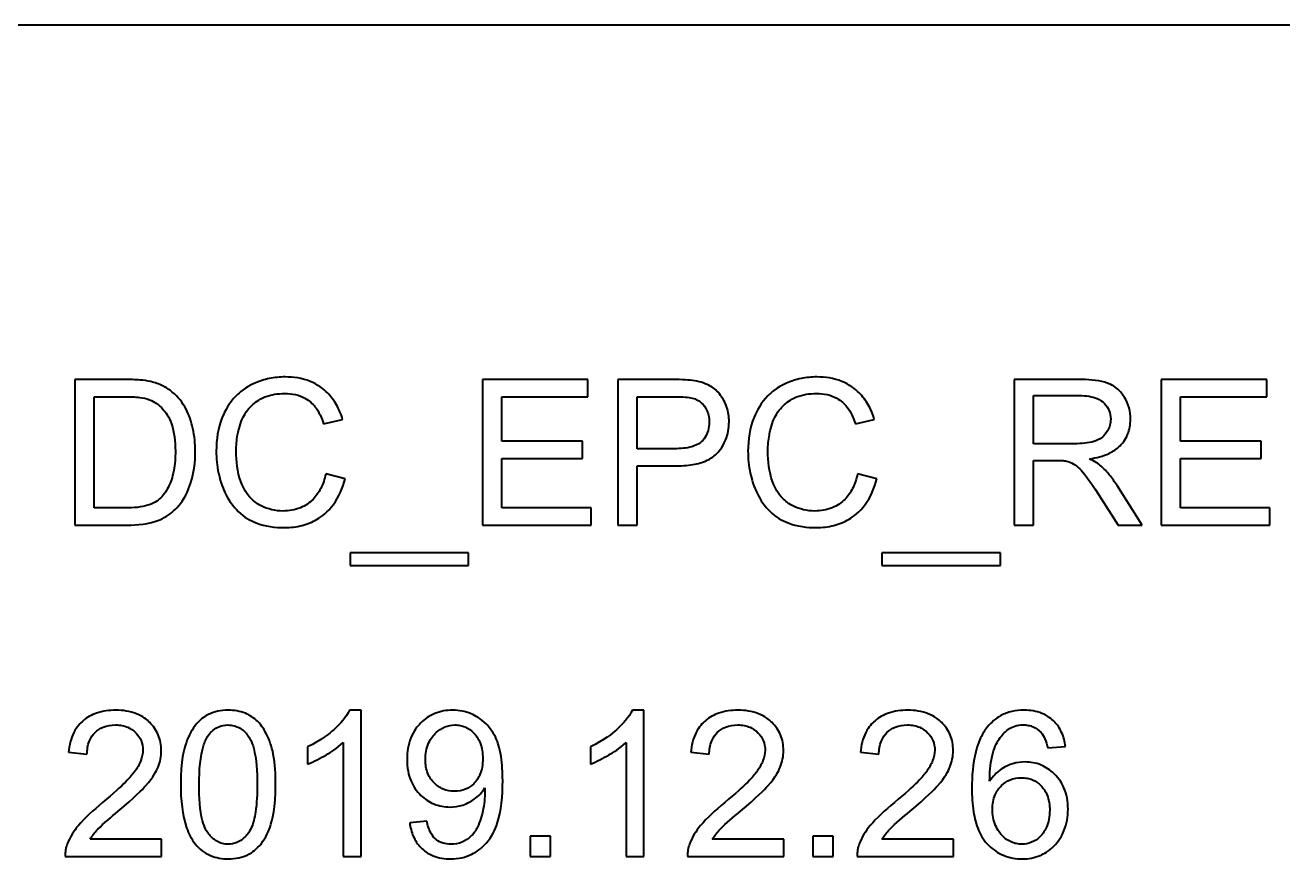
# Model space of a CAD drawing. Header units: millimetres. Extents: x 0 to 4205, y 0 to 2970.
# Drawn here: x 1905.19 to 1917.52, y 2543.4 to 2551.58 of the extents above; entities that cross this region are included whole.
import ezdxf

# ---------------------------------------------------------------- set-up
doc = ezdxf.new("R2010")
doc.units = ezdxf.units.MM
doc.header["$LTSCALE"] = 5
doc.layers.add('가시적인 것(ISO)', color=3, linetype='Continuous', lineweight=40)

msp = doc.modelspace()

# ---------------------------------------------------------------- linework, layer by layer
at = {"layer": '가시적인 것(ISO)'}
for p, q in [((1948.348, 2551.577), (1889.348, 2551.577)), ((1906.167, 2548.101), (1905.674, 2548.101)), ((1905.674, 2548.101), (1905.674, 2546.672)), ((1910.707, 2548.101), (1909.672, 2548.101)), ((1909.672, 2548.101), (1909.672, 2546.672)), ((1910.707, 2547.932), (1910.707, 2548.101)), ((1911.539, 2548.101), (1911, 2548.101)), ((1911, 2548.101), (1911, 2546.672)), ((1915.52, 2548.101), (1914.886, 2548.101)), ((1914.886, 2548.101), (1914.886, 2546.672)), ((1917.364, 2548.101), (1916.329, 2548.101)), ((1916.329, 2548.101), (1916.329, 2546.672)), ((1917.364, 2547.932), (1917.364, 2548.101)), ((1905.864, 2546.841), (1905.864, 2547.932)), ((1905.864, 2547.932), (1906.164, 2547.932)), ((1909.862, 2547.496), (1909.862, 2547.932)), ((1909.862, 2547.932), (1910.707, 2547.932)), ((1911.189, 2547.422), (1911.189, 2547.932)), ((1911.189, 2547.932), (1911.555, 2547.932)), ((1915.076, 2547.471), (1915.076, 2547.943)), ((1915.076, 2547.943), (1915.528, 2547.943)), ((1916.519, 2547.496), (1916.519, 2547.932)), ((1916.519, 2547.932), (1917.364, 2547.932)), ((1908.115, 2547.666), (1908.301, 2547.71)), ((1913.33, 2547.666), (1913.516, 2547.71)), ((1910.653, 2547.496), (1909.862, 2547.496)), ((1910.653, 2547.327), (1910.653, 2547.496)), ((1911.558, 2547.422), (1911.189, 2547.422)), ((1915.482, 2547.471), (1915.076, 2547.471)), ((1917.31, 2547.496), (1916.519, 2547.496)), ((1917.31, 2547.327), (1917.31, 2547.496)), ((1909.862, 2547.327), (1910.653, 2547.327)), ((1909.862, 2546.841), (1909.862, 2547.327)), ((1915.076, 2546.672), (1915.076, 2547.307)), ((1915.076, 2547.307), (1915.295, 2547.307)), ((1916.519, 2546.841), (1916.519, 2547.327)), ((1916.519, 2547.327), (1917.31, 2547.327)), ((1908.325, 2547.127), (1908.136, 2547.174)), ((1911.189, 2546.672), (1911.189, 2547.253)), ((1911.189, 2547.253), (1911.556, 2547.253)), ((1913.54, 2547.127), (1913.351, 2547.174)), ((1916.144, 2546.672), (1915.897, 2547.061)), ((1915.718, 2546.97), (1915.908, 2546.672)), ((1906.169, 2546.841), (1905.864, 2546.841)), ((1910.739, 2546.841), (1909.862, 2546.841)), ((1910.739, 2546.672), (1910.739, 2546.841)), ((1917.396, 2546.841), (1916.519, 2546.841)), ((1917.396, 2546.672), (1917.396, 2546.841)), ((1905.674, 2546.672), (1906.191, 2546.672)), ((1909.672, 2546.672), (1910.739, 2546.672)), ((1911, 2546.672), (1911.189, 2546.672)), ((1914.886, 2546.672), (1915.076, 2546.672)), ((1915.908, 2546.672), (1916.144, 2546.672)), ((1916.329, 2546.672), (1917.396, 2546.672)), ((1909.537, 2546.402), (1908.374, 2546.402)), ((1908.374, 2546.402), (1908.374, 2546.276)), ((1909.537, 2546.276), (1909.537, 2546.402)), ((1914.752, 2546.402), (1913.589, 2546.402)), ((1913.589, 2546.402), (1913.589, 2546.276)), ((1914.752, 2546.276), (1914.752, 2546.402)), ((1908.374, 2546.276), (1909.537, 2546.276)), ((1913.589, 2546.276), (1914.752, 2546.276)), ((1908.483, 2544.857), (1908.37, 2544.857)), ((1908.483, 2543.422), (1908.483, 2544.857)), ((1911.257, 2544.857), (1911.143, 2544.857)), ((1911.257, 2543.422), (1911.257, 2544.857)), ((1907.957, 2544.498), (1907.957, 2544.328)), ((1908.308, 2544.54), (1908.308, 2543.422)), ((1910.731, 2544.498), (1910.731, 2544.328)), ((1911.081, 2544.54), (1911.081, 2543.422)), ((1915.217, 2544.486), (1915.391, 2544.501)), ((1905.613, 2544.444), (1905.794, 2544.425)), ((1911.716, 2544.444), (1911.897, 2544.425)), ((1913.38, 2544.444), (1913.561, 2544.425)), ((1909.128, 2543.769), (1908.959, 2543.753)), ((1906.525, 2543.591), (1905.825, 2543.591)), ((1906.525, 2543.422), (1906.525, 2543.591)), ((1910.34, 2543.622), (1910.14, 2543.622)), ((1910.14, 2543.622), (1910.14, 2543.422)), ((1910.34, 2543.422), (1910.34, 2543.622)), ((1912.628, 2543.591), (1911.927, 2543.591)), ((1912.628, 2543.422), (1912.628, 2543.591)), ((1913.113, 2543.622), (1912.914, 2543.622)), ((1912.914, 2543.622), (1912.914, 2543.422)), ((1913.113, 2543.422), (1913.113, 2543.622)), ((1914.292, 2543.591), (1913.591, 2543.591)), ((1914.292, 2543.422), (1914.292, 2543.591)), ((1905.581, 2543.422), (1906.525, 2543.422)), ((1908.308, 2543.422), (1908.483, 2543.422)), ((1910.14, 2543.422), (1910.34, 2543.422)), ((1911.081, 2543.422), (1911.257, 2543.422)), ((1911.683, 2543.422), (1912.628, 2543.422)), ((1912.914, 2543.422), (1913.113, 2543.422)), ((1913.347, 2543.422), (1914.292, 2543.422))]:
    msp.add_line(p, q, dxfattribs=at)
for points, knots in [([(1906.421, 2548.08), (1906.387, 2548.088), (1906.349, 2548.093), (1906.266, 2548.1), (1906.215, 2548.101), (1906.167, 2548.101)], [-0.02486577, -0.02486577, -0.02486577, -0.02486577, -0.01438598, -0.01438598, 0, 0, 0, 0]), ([(1906.631, 2547.978), (1906.601, 2548.003), (1906.57, 2548.024), (1906.499, 2548.058), (1906.461, 2548.071), (1906.421, 2548.08)], [-0.02360067, -0.02360067, -0.02360067, -0.02360067, -0.012108, -0.012108, 0, 0, 0, 0]), ([(1907.737, 2548.126), (1907.685, 2548.126), (1907.633, 2548.121), (1907.533, 2548.101), (1907.485, 2548.085), (1907.346, 2548.023), (1907.288, 2547.972), (1907.189, 2547.872), (1907.148, 2547.796), (1907.078, 2547.625), (1907.062, 2547.511), (1907.062, 2547.398)], [-0.07539131, -0.07539131, -0.07539131, -0.07539131, -0.07027041, -0.07027041, -0.06530625, -0.06530625, -0.05522251, -0.05522251, -0.03414485, -0.03414485, 0, 0, 0, 0]), ([(1908.301, 2547.71), (1908.286, 2547.76), (1908.267, 2547.809), (1908.216, 2547.896), (1908.187, 2547.935), (1908.112, 2548.009), (1908.057, 2548.052), (1907.904, 2548.114), (1907.821, 2548.126), (1907.737, 2548.126)], [-0.09265848, -0.09265848, -0.09265848, -0.09265848, -0.07036995, -0.07036995, -0.04944545, -0.04944545, -0.02517352, -0.02517352, 0, 0, 0, 0]), ([(1911.756, 2548.087), (1911.727, 2548.093), (1911.694, 2548.096), (1911.623, 2548.1), (1911.58, 2548.101), (1911.539, 2548.101)], [-0.02117388, -0.02117388, -0.02117388, -0.02117388, -0.01229519, -0.01229519, 0, 0, 0, 0]), ([(1912.091, 2547.687), (1912.091, 2547.735), (1912.084, 2547.782), (1912.053, 2547.878), (1912.029, 2547.918), (1911.977, 2547.989), (1911.943, 2548.016), (1911.866, 2548.061), (1911.811, 2548.078), (1911.756, 2548.087)], [-0.03899686, -0.03899686, -0.03899686, -0.03899686, -0.03327601, -0.03327601, -0.02682703, -0.02682703, -0.01670913, -0.01670913, 0, 0, 0, 0]), ([(1912.952, 2548.126), (1912.9, 2548.126), (1912.848, 2548.121), (1912.748, 2548.101), (1912.7, 2548.085), (1912.561, 2548.023), (1912.503, 2547.972), (1912.404, 2547.872), (1912.363, 2547.796), (1912.294, 2547.625), (1912.277, 2547.511), (1912.277, 2547.398)], [-0.07539131, -0.07539131, -0.07539131, -0.07539131, -0.07027041, -0.07027041, -0.06530625, -0.06530625, -0.05522251, -0.05522251, -0.03414485, -0.03414485, 0, 0, 0, 0]), ([(1913.516, 2547.71), (1913.502, 2547.76), (1913.482, 2547.809), (1913.432, 2547.896), (1913.402, 2547.935), (1913.327, 2548.009), (1913.272, 2548.052), (1913.119, 2548.114), (1913.036, 2548.126), (1912.952, 2548.126)], [-0.09265848, -0.09265848, -0.09265848, -0.09265848, -0.07036995, -0.07036995, -0.04944545, -0.04944545, -0.02517352, -0.02517352, 0, 0, 0, 0]), ([(1916.028, 2547.711), (1916.028, 2547.749), (1916.024, 2547.786), (1916.004, 2547.858), (1915.99, 2547.892), (1915.955, 2547.95), (1915.93, 2547.986), (1915.85, 2548.049), (1915.809, 2548.064), (1915.702, 2548.095), (1915.609, 2548.101), (1915.52, 2548.101)], [-0.07863343, -0.07863343, -0.07863343, -0.07863343, -0.06453849, -0.06453849, -0.0506606, -0.0506606, -0.03891838, -0.03891838, -0.02673723, -0.02673723, 0, 0, 0, 0]), ([(1906.164, 2547.932), (1906.211, 2547.932), (1906.263, 2547.931), (1906.344, 2547.921), (1906.38, 2547.914), (1906.408, 2547.903)], [-0.02163608, -0.02163608, -0.02163608, -0.02163608, -0.00926088, -0.00926088, 0, 0, 0, 0]), ([(1906.856, 2547.394), (1906.856, 2547.47), (1906.849, 2547.546), (1906.818, 2547.69), (1906.796, 2547.753), (1906.732, 2547.874), (1906.687, 2547.931), (1906.631, 2547.978)], [-0.06122341, -0.06122341, -0.06122341, -0.06122341, -0.04121798, -0.04121798, -0.02208454, -0.02208454, 0, 0, 0, 0]), ([(1907.257, 2547.399), (1907.257, 2547.453), (1907.262, 2547.506), (1907.276, 2547.584), (1907.29, 2547.651), (1907.338, 2547.762), (1907.368, 2547.806), (1907.438, 2547.873), (1907.48, 2547.906), (1907.6, 2547.954), (1907.666, 2547.964), (1907.733, 2547.964)], [-0.1551779, -0.1551779, -0.1551779, -0.1551779, -0.0931336, -0.0931336, -0.0633339, -0.0633339, -0.0389721, -0.0389721, -0.0198886, -0.0198886, 0, 0, 0, 0]), ([(1907.733, 2547.964), (1907.769, 2547.964), (1907.805, 2547.961), (1907.872, 2547.945), (1907.903, 2547.934), (1907.976, 2547.894), (1908.007, 2547.863), (1908.069, 2547.785), (1908.096, 2547.725), (1908.115, 2547.666)], [-0.045043, -0.045043, -0.045043, -0.045043, -0.03709815, -0.03709815, -0.02986549, -0.02986549, -0.01883043, -0.01883043, 0, 0, 0, 0]), ([(1911.555, 2547.932), (1911.589, 2547.932), (1911.629, 2547.932), (1911.687, 2547.927), (1911.712, 2547.924), (1911.731, 2547.919)], [-0.01456943, -0.01456943, -0.01456943, -0.01456943, -0.00589346, -0.00589346, 0, 0, 0, 0]), ([(1911.731, 2547.919), (1911.749, 2547.915), (1911.766, 2547.908), (1911.798, 2547.89), (1911.812, 2547.879), (1911.837, 2547.854), (1911.86, 2547.829), (1911.89, 2547.755), (1911.896, 2547.719), (1911.896, 2547.682)], [-0.05165265, -0.05165265, -0.05165265, -0.05165265, -0.03766251, -0.03766251, -0.02385969, -0.02385969, -0.01104429, -0.01104429, 0, 0, 0, 0]), ([(1912.472, 2547.399), (1912.472, 2547.453), (1912.477, 2547.506), (1912.491, 2547.584), (1912.505, 2547.651), (1912.553, 2547.762), (1912.583, 2547.806), (1912.653, 2547.873), (1912.695, 2547.906), (1912.815, 2547.954), (1912.881, 2547.964), (1912.948, 2547.964)], [-0.1551779, -0.1551779, -0.1551779, -0.1551779, -0.0931336, -0.0931336, -0.0633339, -0.0633339, -0.0389721, -0.0389721, -0.0198886, -0.0198886, 0, 0, 0, 0]), ([(1912.948, 2547.964), (1912.984, 2547.964), (1913.02, 2547.961), (1913.087, 2547.945), (1913.118, 2547.934), (1913.191, 2547.894), (1913.222, 2547.863), (1913.284, 2547.785), (1913.311, 2547.725), (1913.33, 2547.666)], [-0.045043, -0.045043, -0.045043, -0.045043, -0.03709815, -0.03709815, -0.02986549, -0.02986549, -0.01883043, -0.01883043, 0, 0, 0, 0]), ([(1915.528, 2547.943), (1915.56, 2547.943), (1915.592, 2547.941), (1915.65, 2547.932), (1915.677, 2547.925), (1915.73, 2547.902), (1915.753, 2547.887), (1915.792, 2547.846), (1915.807, 2547.824), (1915.829, 2547.771), (1915.834, 2547.742), (1915.834, 2547.711)], [-0.04241391, -0.04241391, -0.04241391, -0.04241391, -0.0334335, -0.0334335, -0.02593045, -0.02593045, -0.01720705, -0.01720705, -0.00908779, -0.00908779, 0, 0, 0, 0]), ([(1906.408, 2547.903), (1906.433, 2547.894), (1906.456, 2547.881), (1906.5, 2547.85), (1906.52, 2547.831), (1906.566, 2547.779), (1906.598, 2547.736), (1906.651, 2547.587), (1906.661, 2547.493), (1906.661, 2547.398)], [-0.08442678, -0.08442678, -0.08442678, -0.08442678, -0.0691487, -0.0691487, -0.05299589, -0.05299589, -0.02852396, -0.02852396, 0, 0, 0, 0]), ([(1911.556, 2547.253), (1911.616, 2547.253), (1911.678, 2547.257), (1911.784, 2547.275), (1911.832, 2547.288), (1911.909, 2547.324), (1911.941, 2547.345), (1911.983, 2547.387), (1912.026, 2547.433), (1912.081, 2547.564), (1912.091, 2547.625), (1912.091, 2547.687)], [-0.1908288, -0.1908288, -0.1908288, -0.1908288, -0.1298077, -0.1298077, -0.080559, -0.080559, -0.0424546, -0.0424546, -0.0186855, -0.0186855, 0, 0, 0, 0]), ([(1911.896, 2547.682), (1911.896, 2547.655), (1911.893, 2547.628), (1911.88, 2547.578), (1911.871, 2547.556), (1911.842, 2547.51), (1911.824, 2547.494), (1911.788, 2547.464), (1911.758, 2547.451), (1911.674, 2547.426), (1911.613, 2547.422), (1911.558, 2547.422)], [-0.03802346, -0.03802346, -0.03802346, -0.03802346, -0.03403716, -0.03403716, -0.03044185, -0.03044185, -0.02606481, -0.02606481, -0.01653682, -0.01653682, 0, 0, 0, 0]), ([(1915.834, 2547.711), (1915.834, 2547.691), (1915.831, 2547.672), (1915.821, 2547.633), (1915.813, 2547.615), (1915.787, 2547.568), (1915.769, 2547.549), (1915.724, 2547.512), (1915.693, 2547.499), (1915.615, 2547.476), (1915.547, 2547.471), (1915.482, 2547.471)], [-0.03833113, -0.03833113, -0.03833113, -0.03833113, -0.03554174, -0.03554174, -0.03274071, -0.03274071, -0.0280567, -0.0280567, -0.01967409, -0.01967409, 0, 0, 0, 0]), ([(1915.627, 2547.323), (1915.692, 2547.332), (1915.759, 2547.348), (1915.859, 2547.395), (1915.895, 2547.42), (1915.946, 2547.471), (1915.978, 2547.508), (1916.02, 2547.61), (1916.028, 2547.66), (1916.028, 2547.711)], [-0.1020521, -0.1020521, -0.1020521, -0.1020521, -0.0607554, -0.0607554, -0.0332201, -0.0332201, -0.0153342, -0.0153342, 0, 0, 0, 0]), ([(1906.191, 2546.672), (1906.282, 2546.672), (1906.402, 2546.682), (1906.568, 2546.75), (1906.616, 2546.783), (1906.705, 2546.872), (1906.751, 2546.93), (1906.848, 2547.169), (1906.856, 2547.306), (1906.856, 2547.394)], [-0.09649249, -0.09649249, -0.09649249, -0.09649249, -0.06290322, -0.06290322, -0.04448878, -0.04448878, -0.02641318, -0.02641318, 0, 0, 0, 0]), ([(1906.661, 2547.398), (1906.661, 2547.334), (1906.657, 2547.269), (1906.632, 2547.137), (1906.613, 2547.09), (1906.578, 2547.015), (1906.552, 2546.975), (1906.518, 2546.941)], [-0.03473324, -0.03473324, -0.03473324, -0.03473324, -0.02503556, -0.02503556, -0.01417334, -0.01417334, 0, 0, 0, 0]), ([(1907.062, 2547.398), (1907.062, 2547.325), (1907.069, 2547.254), (1907.105, 2547.085), (1907.136, 2547.015), (1907.183, 2546.918), (1907.225, 2546.857), (1907.336, 2546.75), (1907.395, 2546.717), (1907.542, 2546.66), (1907.639, 2546.648), (1907.734, 2546.648)], [-0.07865097, -0.07865097, -0.07865097, -0.07865097, -0.07291127, -0.07291127, -0.06491706, -0.06491706, -0.04729386, -0.04729386, -0.0282851, -0.0282851, 0, 0, 0, 0]), ([(1907.717, 2546.811), (1907.68, 2546.811), (1907.643, 2546.815), (1907.57, 2546.832), (1907.535, 2546.845), (1907.451, 2546.889), (1907.415, 2546.919), (1907.343, 2547.001), (1907.318, 2547.057), (1907.269, 2547.196), (1907.257, 2547.298), (1907.257, 2547.399)], [-0.06506784, -0.06506784, -0.06506784, -0.06506784, -0.05917876, -0.05917876, -0.05334346, -0.05334346, -0.04431175, -0.04431175, -0.03010712, -0.03010712, 0, 0, 0, 0]), ([(1912.277, 2547.398), (1912.277, 2547.325), (1912.284, 2547.254), (1912.32, 2547.085), (1912.352, 2547.015), (1912.398, 2546.918), (1912.44, 2546.857), (1912.551, 2546.75), (1912.61, 2546.717), (1912.758, 2546.66), (1912.855, 2546.648), (1912.949, 2546.648)], [-0.07865097, -0.07865097, -0.07865097, -0.07865097, -0.07291127, -0.07291127, -0.06491706, -0.06491706, -0.04729386, -0.04729386, -0.0282851, -0.0282851, 0, 0, 0, 0]), ([(1912.932, 2546.811), (1912.895, 2546.811), (1912.858, 2546.815), (1912.785, 2546.832), (1912.75, 2546.845), (1912.666, 2546.889), (1912.63, 2546.919), (1912.558, 2547.001), (1912.533, 2547.057), (1912.484, 2547.196), (1912.472, 2547.298), (1912.472, 2547.399)], [-0.06506784, -0.06506784, -0.06506784, -0.06506784, -0.05917876, -0.05917876, -0.05334346, -0.05334346, -0.04431175, -0.04431175, -0.03010712, -0.03010712, 0, 0, 0, 0]), ([(1915.295, 2547.307), (1915.315, 2547.307), (1915.337, 2547.307), (1915.371, 2547.305), (1915.387, 2547.303), (1915.4, 2547.301)], [-0.0101998, -0.0101998, -0.0101998, -0.0101998, -0.00404307, -0.00404307, 0, 0, 0, 0]), ([(1915.4, 2547.301), (1915.423, 2547.295), (1915.444, 2547.286), (1915.492, 2547.26), (1915.512, 2547.244), (1915.563, 2547.193), (1915.613, 2547.133), (1915.718, 2546.97)], [-0.1214387, -0.1214387, -0.1214387, -0.1214387, -0.09433, -0.09433, -0.0583438, -0.0583438, 0, 0, 0, 0]), ([(1915.74, 2547.252), (1915.725, 2547.265), (1915.709, 2547.277), (1915.671, 2547.3), (1915.649, 2547.312), (1915.627, 2547.323)], [-0.01319306, -0.01319306, -0.01319306, -0.01319306, -0.00734904, -0.00734904, 0, 0, 0, 0]), ([(1908.136, 2547.174), (1908.125, 2547.126), (1908.109, 2547.077), (1908.067, 2546.993), (1908.042, 2546.956), (1907.979, 2546.893), (1907.938, 2546.863), (1907.833, 2546.82), (1907.776, 2546.811), (1907.717, 2546.811)], [-0.0687943, -0.0687943, -0.0687943, -0.0687943, -0.05035948, -0.05035948, -0.03404682, -0.03404682, -0.01749386, -0.01749386, 0, 0, 0, 0]), ([(1913.351, 2547.174), (1913.34, 2547.126), (1913.325, 2547.077), (1913.283, 2546.993), (1913.258, 2546.956), (1913.195, 2546.893), (1913.153, 2546.863), (1913.048, 2546.82), (1912.991, 2546.811), (1912.932, 2546.811)], [-0.0687943, -0.0687943, -0.0687943, -0.0687943, -0.05035948, -0.05035948, -0.03404682, -0.03404682, -0.01749386, -0.01749386, 0, 0, 0, 0]), ([(1915.897, 2547.061), (1915.873, 2547.097), (1915.848, 2547.133), (1915.796, 2547.196), (1915.769, 2547.225), (1915.74, 2547.252)], [-0.02470773, -0.02470773, -0.02470773, -0.02470773, -0.01176478, -0.01176478, 0, 0, 0, 0]), ([(1907.734, 2546.648), (1907.791, 2546.648), (1907.849, 2546.655), (1907.957, 2546.682), (1908.006, 2546.703), (1908.095, 2546.756), (1908.155, 2546.799), (1908.266, 2546.95), (1908.302, 2547.037), (1908.325, 2547.127)], [-0.1190417, -0.1190417, -0.1190417, -0.1190417, -0.0864804, -0.0864804, -0.0560355, -0.0560355, -0.0278205, -0.0278205, 0, 0, 0, 0]), ([(1912.949, 2546.648), (1913.007, 2546.648), (1913.064, 2546.655), (1913.172, 2546.682), (1913.222, 2546.703), (1913.311, 2546.756), (1913.371, 2546.799), (1913.481, 2546.95), (1913.517, 2547.037), (1913.54, 2547.127)], [-0.1190417, -0.1190417, -0.1190417, -0.1190417, -0.0864804, -0.0864804, -0.0560355, -0.0560355, -0.0278205, -0.0278205, 0, 0, 0, 0]), ([(1906.518, 2546.941), (1906.502, 2546.925), (1906.483, 2546.911), (1906.436, 2546.883), (1906.408, 2546.873), (1906.331, 2546.848), (1906.253, 2546.841), (1906.169, 2546.841)], [-0.03783457, -0.03783457, -0.03783457, -0.03783457, -0.0324304, -0.0324304, -0.02512378, -0.02512378, 0, 0, 0, 0]), ([(1906.077, 2544.857), (1906.013, 2544.857), (1905.949, 2544.849), (1905.84, 2544.812), (1905.795, 2544.787), (1905.729, 2544.73), (1905.694, 2544.694), (1905.635, 2544.578), (1905.62, 2544.511), (1905.613, 2544.444)], [-0.09874215, -0.09874215, -0.09874215, -0.09874215, -0.06562318, -0.06562318, -0.03909259, -0.03909259, -0.0201479, -0.0201479, 0, 0, 0, 0]), ([(1906.523, 2544.46), (1906.523, 2544.514), (1906.514, 2544.566), (1906.473, 2544.662), (1906.444, 2544.702), (1906.384, 2544.762), (1906.343, 2544.796), (1906.215, 2544.847), (1906.146, 2544.857), (1906.077, 2544.857)], [-0.1039942, -0.1039942, -0.1039942, -0.1039942, -0.071842, -0.071842, -0.0412315, -0.0412315, -0.0205607, -0.0205607, 0, 0, 0, 0]), ([(1907.179, 2544.857), (1907.145, 2544.857), (1907.11, 2544.854), (1907.045, 2544.84), (1907.015, 2544.83), (1906.962, 2544.804), (1906.917, 2544.778), (1906.825, 2544.673), (1906.792, 2544.61), (1906.746, 2544.48), (1906.713, 2544.359), (1906.713, 2544.127)], [-0.384257, -0.384257, -0.384257, -0.384257, -0.2939972, -0.2939972, -0.2109903, -0.2109903, -0.1399526, -0.1399526, -0.0694871, -0.0694871, 0, 0, 0, 0]), ([(1907.644, 2544.127), (1907.644, 2544.222), (1907.64, 2544.332), (1907.606, 2544.504), (1907.58, 2544.572), (1907.522, 2544.688), (1907.489, 2544.726), (1907.432, 2544.781), (1907.392, 2544.808), (1907.294, 2544.848), (1907.237, 2544.857), (1907.179, 2544.857)], [-0.05671733, -0.05671733, -0.05671733, -0.05671733, -0.0481642, -0.0481642, -0.04102039, -0.04102039, -0.03168979, -0.03168979, -0.01731807, -0.01731807, 0, 0, 0, 0]), ([(1908.37, 2544.857), (1908.336, 2544.788), (1908.278, 2544.723), (1908.173, 2544.629), (1908.092, 2544.561), (1907.957, 2544.498)], [-0.1147142, -0.1147142, -0.1147142, -0.1147142, -0.0445643, -0.0445643, 0, 0, 0, 0]), ([(1909.381, 2544.857), (1909.32, 2544.857), (1909.261, 2544.847), (1909.152, 2544.802), (1909.106, 2544.77), (1909.036, 2544.7), (1908.998, 2544.654), (1908.943, 2544.518), (1908.933, 2544.446), (1908.933, 2544.374)], [-0.1065506, -0.1065506, -0.1065506, -0.1065506, -0.0741601, -0.0741601, -0.0438699, -0.0438699, -0.0216327, -0.0216327, 0, 0, 0, 0]), ([(1909.871, 2544.166), (1909.871, 2544.244), (1909.867, 2544.326), (1909.841, 2544.495), (1909.821, 2544.547), (1909.784, 2544.629), (1909.752, 2544.679), (1909.658, 2544.774), (1909.602, 2544.804), (1909.503, 2544.845), (1909.443, 2544.857), (1909.381, 2544.857)], [-0.05344818, -0.05344818, -0.05344818, -0.05344818, -0.04882285, -0.04882285, -0.04326219, -0.04326219, -0.0321241, -0.0321241, -0.01863445, -0.01863445, 0, 0, 0, 0]), ([(1911.143, 2544.857), (1911.109, 2544.788), (1911.052, 2544.723), (1910.947, 2544.629), (1910.865, 2544.561), (1910.731, 2544.498)], [-0.1147142, -0.1147142, -0.1147142, -0.1147142, -0.0445643, -0.0445643, 0, 0, 0, 0]), ([(1912.18, 2544.857), (1912.116, 2544.857), (1912.051, 2544.849), (1911.942, 2544.812), (1911.898, 2544.787), (1911.831, 2544.73), (1911.796, 2544.694), (1911.738, 2544.578), (1911.722, 2544.511), (1911.716, 2544.444)], [-0.09874215, -0.09874215, -0.09874215, -0.09874215, -0.06562318, -0.06562318, -0.03909259, -0.03909259, -0.0201479, -0.0201479, 0, 0, 0, 0]), ([(1912.625, 2544.46), (1912.625, 2544.514), (1912.616, 2544.566), (1912.576, 2544.662), (1912.547, 2544.702), (1912.486, 2544.762), (1912.445, 2544.796), (1912.318, 2544.847), (1912.249, 2544.857), (1912.18, 2544.857)], [-0.1039942, -0.1039942, -0.1039942, -0.1039942, -0.071842, -0.071842, -0.0412315, -0.0412315, -0.0205607, -0.0205607, 0, 0, 0, 0]), ([(1913.844, 2544.857), (1913.78, 2544.857), (1913.715, 2544.849), (1913.606, 2544.812), (1913.562, 2544.787), (1913.495, 2544.73), (1913.46, 2544.694), (1913.402, 2544.578), (1913.386, 2544.511), (1913.38, 2544.444)], [-0.09874215, -0.09874215, -0.09874215, -0.09874215, -0.06562318, -0.06562318, -0.03909259, -0.03909259, -0.0201479, -0.0201479, 0, 0, 0, 0]), ([(1914.289, 2544.46), (1914.289, 2544.514), (1914.28, 2544.566), (1914.24, 2544.662), (1914.211, 2544.702), (1914.15, 2544.762), (1914.109, 2544.796), (1913.982, 2544.847), (1913.913, 2544.857), (1913.844, 2544.857)], [-0.1039942, -0.1039942, -0.1039942, -0.1039942, -0.071842, -0.071842, -0.0412315, -0.0412315, -0.0205607, -0.0205607, 0, 0, 0, 0]), ([(1914.985, 2544.857), (1914.944, 2544.857), (1914.904, 2544.853), (1914.827, 2544.835), (1914.791, 2544.822), (1914.706, 2544.776), (1914.663, 2544.738), (1914.626, 2544.693)], [-0.04118886, -0.04118886, -0.04118886, -0.04118886, -0.02892689, -0.02892689, -0.01748712, -0.01748712, 0, 0, 0, 0]), ([(1915.391, 2544.501), (1915.385, 2544.548), (1915.373, 2544.595), (1915.335, 2544.679), (1915.31, 2544.715), (1915.255, 2544.769), (1915.217, 2544.802), (1915.104, 2544.848), (1915.045, 2544.857), (1914.985, 2544.857)], [-0.08981714, -0.08981714, -0.08981714, -0.08981714, -0.06223767, -0.06223767, -0.03676875, -0.03676875, -0.01781584, -0.01781584, 0, 0, 0, 0]), ([(1905.794, 2544.425), (1905.795, 2544.47), (1905.801, 2544.515), (1905.834, 2544.595), (1905.856, 2544.62), (1905.896, 2544.66), (1905.923, 2544.678), (1905.991, 2544.706), (1906.032, 2544.712), (1906.073, 2544.712)], [-0.03695144, -0.03695144, -0.03695144, -0.03695144, -0.02930454, -0.02930454, -0.022146, -0.022146, -0.01224421, -0.01224421, 0, 0, 0, 0]), ([(1906.073, 2544.712), (1906.095, 2544.712), (1906.116, 2544.71), (1906.157, 2544.702), (1906.176, 2544.697), (1906.217, 2544.679), (1906.246, 2544.663), (1906.296, 2544.611), (1906.313, 2544.587), (1906.336, 2544.529), (1906.342, 2544.497), (1906.342, 2544.465)], [-0.05266389, -0.05266389, -0.05266389, -0.05266389, -0.04157296, -0.04157296, -0.03130496, -0.03130496, -0.01877111, -0.01877111, -0.00979615, -0.00979615, 0, 0, 0, 0]), ([(1906.984, 2544.609), (1906.998, 2544.629), (1907.013, 2544.646), (1907.048, 2544.675), (1907.067, 2544.686), (1907.116, 2544.707), (1907.146, 2544.712), (1907.177, 2544.712)], [-0.02292194, -0.02292194, -0.02292194, -0.02292194, -0.0159139, -0.0159139, -0.00935362, -0.00935362, 0, 0, 0, 0]), ([(1907.177, 2544.712), (1907.197, 2544.712), (1907.217, 2544.709), (1907.255, 2544.699), (1907.273, 2544.692), (1907.323, 2544.664), (1907.349, 2544.638), (1907.389, 2544.586), (1907.411, 2544.552), (1907.456, 2544.382), (1907.464, 2544.25), (1907.464, 2544.127)], [-0.1312299, -0.1312299, -0.1312299, -0.1312299, -0.1133118, -0.1133118, -0.0957136, -0.0957136, -0.062482, -0.062482, -0.0369492, -0.0369492, 0, 0, 0, 0]), ([(1909.113, 2544.369), (1909.113, 2544.398), (1909.116, 2544.427), (1909.126, 2544.483), (1909.134, 2544.508), (1909.165, 2544.578), (1909.193, 2544.612), (1909.244, 2544.66), (1909.272, 2544.679), (1909.335, 2544.706), (1909.368, 2544.712), (1909.403, 2544.712)], [-0.04392113, -0.04392113, -0.04392113, -0.04392113, -0.03745932, -0.03745932, -0.03151323, -0.03151323, -0.02059868, -0.02059868, -0.01038436, -0.01038436, 0, 0, 0, 0]), ([(1909.403, 2544.712), (1909.42, 2544.712), (1909.438, 2544.71), (1909.471, 2544.704), (1909.487, 2544.699), (1909.535, 2544.678), (1909.563, 2544.658), (1909.61, 2544.61), (1909.633, 2544.579), (1909.669, 2544.487), (1909.676, 2544.435), (1909.676, 2544.383)], [-0.06032821, -0.06032821, -0.06032821, -0.06032821, -0.05263595, -0.05263595, -0.04518383, -0.04518383, -0.0296485, -0.0296485, -0.01555158, -0.01555158, 0, 0, 0, 0]), ([(1911.897, 2544.425), (1911.897, 2544.47), (1911.904, 2544.515), (1911.937, 2544.595), (1911.958, 2544.62), (1911.999, 2544.66), (1912.026, 2544.678), (1912.094, 2544.706), (1912.135, 2544.712), (1912.176, 2544.712)], [-0.03695144, -0.03695144, -0.03695144, -0.03695144, -0.02930454, -0.02930454, -0.022146, -0.022146, -0.01224421, -0.01224421, 0, 0, 0, 0]), ([(1912.176, 2544.712), (1912.197, 2544.712), (1912.219, 2544.71), (1912.26, 2544.702), (1912.279, 2544.697), (1912.32, 2544.679), (1912.349, 2544.663), (1912.399, 2544.611), (1912.415, 2544.587), (1912.439, 2544.529), (1912.445, 2544.497), (1912.445, 2544.465)], [-0.05266389, -0.05266389, -0.05266389, -0.05266389, -0.04157296, -0.04157296, -0.03130496, -0.03130496, -0.01877111, -0.01877111, -0.00979615, -0.00979615, 0, 0, 0, 0]), ([(1913.561, 2544.425), (1913.561, 2544.47), (1913.568, 2544.515), (1913.601, 2544.595), (1913.622, 2544.62), (1913.663, 2544.66), (1913.69, 2544.678), (1913.758, 2544.706), (1913.799, 2544.712), (1913.84, 2544.712)], [-0.03695144, -0.03695144, -0.03695144, -0.03695144, -0.02930454, -0.02930454, -0.022146, -0.022146, -0.01224421, -0.01224421, 0, 0, 0, 0]), ([(1913.84, 2544.712), (1913.861, 2544.712), (1913.883, 2544.71), (1913.924, 2544.702), (1913.943, 2544.697), (1913.984, 2544.679), (1914.013, 2544.663), (1914.063, 2544.611), (1914.079, 2544.587), (1914.103, 2544.529), (1914.109, 2544.497), (1914.109, 2544.465)], [-0.05266389, -0.05266389, -0.05266389, -0.05266389, -0.04157296, -0.04157296, -0.03130496, -0.03130496, -0.01877111, -0.01877111, -0.00979615, -0.00979615, 0, 0, 0, 0]), ([(1914.827, 2544.666), (1914.848, 2544.681), (1914.871, 2544.693), (1914.921, 2544.709), (1914.948, 2544.713), (1914.974, 2544.713)], [-0.01581939, -0.01581939, -0.01581939, -0.01581939, -0.00803211, -0.00803211, 0, 0, 0, 0]), ([(1914.974, 2544.713), (1914.992, 2544.713), (1915.009, 2544.711), (1915.042, 2544.705), (1915.058, 2544.7), (1915.102, 2544.68), (1915.128, 2544.661), (1915.151, 2544.638)], [-0.01987769, -0.01987769, -0.01987769, -0.01987769, -0.01470647, -0.01470647, -0.00975108, -0.00975108, 0, 0, 0, 0]), ([(1906.894, 2544.127), (1906.894, 2544.27), (1906.905, 2544.406), (1906.948, 2544.543), (1906.963, 2544.579), (1906.984, 2544.609)], [-0.04316634, -0.04316634, -0.04316634, -0.04316634, -0.01110989, -0.01110989, 0, 0, 0, 0]), ([(1914.626, 2544.693), (1914.599, 2544.66), (1914.577, 2544.624), (1914.538, 2544.541), (1914.523, 2544.495), (1914.482, 2544.334), (1914.472, 2544.209), (1914.472, 2544.091)], [-0.062431, -0.062431, -0.062431, -0.062431, -0.04966923, -0.04966923, -0.03525812, -0.03525812, 0, 0, 0, 0]), ([(1914.647, 2544.159), (1914.647, 2544.238), (1914.653, 2544.326), (1914.688, 2544.482), (1914.713, 2544.532), (1914.764, 2544.61), (1914.793, 2544.641), (1914.827, 2544.666)], [-0.04271755, -0.04271755, -0.04271755, -0.04271755, -0.02790906, -0.02790906, -0.01283858, -0.01283858, 0, 0, 0, 0]), ([(1915.151, 2544.638), (1915.167, 2544.62), (1915.179, 2544.598), (1915.201, 2544.548), (1915.21, 2544.516), (1915.217, 2544.486)], [-0.01641824, -0.01641824, -0.01641824, -0.01641824, -0.00924956, -0.00924956, 0, 0, 0, 0]), ([(1906.342, 2544.465), (1906.342, 2544.429), (1906.334, 2544.395), (1906.307, 2544.323), (1906.285, 2544.287), (1906.23, 2544.212), (1906.16, 2544.126), (1905.947, 2543.951)], [-0.2079713, -0.2079713, -0.2079713, -0.2079713, -0.1502648, -0.1502648, -0.0828488, -0.0828488, 0, 0, 0, 0]), ([(1906.101, 2543.866), (1906.265, 2544.005), (1906.335, 2544.076), (1906.447, 2544.202), (1906.477, 2544.263), (1906.512, 2544.35), (1906.523, 2544.404), (1906.523, 2544.46)], [-0.03349016, -0.03349016, -0.03349016, -0.03349016, -0.02807665, -0.02807665, -0.01685798, -0.01685798, 0, 0, 0, 0]), ([(1907.957, 2544.328), (1908.02, 2544.352), (1908.084, 2544.386), (1908.177, 2544.44), (1908.248, 2544.483), (1908.308, 2544.54)], [-0.06474582, -0.06474582, -0.06474582, -0.06474582, -0.02451396, -0.02451396, 0, 0, 0, 0]), ([(1910.731, 2544.328), (1910.793, 2544.352), (1910.858, 2544.386), (1910.95, 2544.44), (1911.022, 2544.483), (1911.081, 2544.54)], [-0.06474582, -0.06474582, -0.06474582, -0.06474582, -0.02451396, -0.02451396, 0, 0, 0, 0]), ([(1912.445, 2544.465), (1912.445, 2544.429), (1912.437, 2544.395), (1912.409, 2544.323), (1912.387, 2544.287), (1912.333, 2544.212), (1912.262, 2544.126), (1912.049, 2543.951)], [-0.2079713, -0.2079713, -0.2079713, -0.2079713, -0.1502648, -0.1502648, -0.0828488, -0.0828488, 0, 0, 0, 0]), ([(1912.204, 2543.866), (1912.368, 2544.005), (1912.438, 2544.076), (1912.55, 2544.202), (1912.579, 2544.263), (1912.614, 2544.35), (1912.625, 2544.404), (1912.625, 2544.46)], [-0.03349016, -0.03349016, -0.03349016, -0.03349016, -0.02807665, -0.02807665, -0.01685798, -0.01685798, 0, 0, 0, 0]), ([(1914.109, 2544.465), (1914.109, 2544.429), (1914.101, 2544.395), (1914.073, 2544.323), (1914.051, 2544.287), (1913.997, 2544.212), (1913.926, 2544.126), (1913.713, 2543.951)], [-0.2079713, -0.2079713, -0.2079713, -0.2079713, -0.1502648, -0.1502648, -0.0828488, -0.0828488, 0, 0, 0, 0]), ([(1913.868, 2543.866), (1914.032, 2544.005), (1914.102, 2544.076), (1914.214, 2544.202), (1914.243, 2544.263), (1914.278, 2544.35), (1914.289, 2544.404), (1914.289, 2544.46)], [-0.03349016, -0.03349016, -0.03349016, -0.03349016, -0.02807665, -0.02807665, -0.01685798, -0.01685798, 0, 0, 0, 0]), ([(1908.933, 2544.374), (1908.933, 2544.336), (1908.936, 2544.298), (1908.949, 2544.225), (1908.959, 2544.192), (1908.996, 2544.106), (1909.028, 2544.061), (1909.106, 2543.986), (1909.148, 2543.957), (1909.246, 2543.916), (1909.3, 2543.907), (1909.355, 2543.907)], [-0.07104169, -0.07104169, -0.07104169, -0.07104169, -0.05961213, -0.05961213, -0.04909014, -0.04909014, -0.03189845, -0.03189845, -0.01656505, -0.01656505, 0, 0, 0, 0]), ([(1909.399, 2544.062), (1909.36, 2544.062), (1909.323, 2544.068), (1909.254, 2544.097), (1909.225, 2544.117), (1909.178, 2544.164), (1909.155, 2544.194), (1909.12, 2544.278), (1909.113, 2544.323), (1909.113, 2544.369)], [-0.06139939, -0.06139939, -0.06139939, -0.06139939, -0.04387493, -0.04387493, -0.02724004, -0.02724004, -0.01363882, -0.01363882, 0, 0, 0, 0]), ([(1909.676, 2544.383), (1909.676, 2544.355), (1909.674, 2544.326), (1909.665, 2544.273), (1909.658, 2544.249), (1909.636, 2544.197), (1909.617, 2544.165), (1909.563, 2544.112), (1909.536, 2544.094), (1909.472, 2544.068), (1909.436, 2544.062), (1909.399, 2544.062)], [-0.05563799, -0.05563799, -0.05563799, -0.05563799, -0.04407928, -0.04407928, -0.03370269, -0.03370269, -0.02093297, -0.02093297, -0.01107875, -0.01107875, 0, 0, 0, 0]), ([(1914.994, 2544.349), (1914.953, 2544.349), (1914.913, 2544.343), (1914.843, 2544.322), (1914.802, 2544.306), (1914.714, 2544.246), (1914.677, 2544.205), (1914.647, 2544.159)], [-0.05160991, -0.05160991, -0.05160991, -0.05160991, -0.03182112, -0.03182112, -0.01671375, -0.01671375, 0, 0, 0, 0]), ([(1915.416, 2543.886), (1915.416, 2543.923), (1915.413, 2543.96), (1915.4, 2544.031), (1915.39, 2544.063), (1915.359, 2544.134), (1915.331, 2544.184), (1915.241, 2544.27), (1915.199, 2544.299), (1915.101, 2544.34), (1915.048, 2544.349), (1914.994, 2544.349)], [-0.09069207, -0.09069207, -0.09069207, -0.09069207, -0.07149185, -0.07149185, -0.05365746, -0.05365746, -0.03174648, -0.03174648, -0.01635525, -0.01635525, 0, 0, 0, 0]), ([(1906.713, 2544.127), (1906.713, 2543.978), (1906.728, 2543.827), (1906.791, 2543.647), (1906.818, 2543.592), (1906.855, 2543.545)], [-0.05753035, -0.05753035, -0.05753035, -0.05753035, -0.0178495, -0.0178495, 0, 0, 0, 0]), ([(1907.179, 2543.542), (1907.16, 2543.542), (1907.14, 2543.545), (1907.102, 2543.554), (1907.084, 2543.562), (1907.035, 2543.59), (1907.008, 2543.616), (1906.968, 2543.668), (1906.946, 2543.702), (1906.901, 2543.872), (1906.894, 2544.004), (1906.894, 2544.127)], [-0.1304135, -0.1304135, -0.1304135, -0.1304135, -0.1128395, -0.1128395, -0.0955418, -0.0955418, -0.0624777, -0.0624777, -0.0369492, -0.0369492, 0, 0, 0, 0]), ([(1907.179, 2543.398), (1907.214, 2543.398), (1907.248, 2543.402), (1907.313, 2543.415), (1907.343, 2543.425), (1907.395, 2543.451), (1907.441, 2543.477), (1907.534, 2543.583), (1907.566, 2543.645), (1907.613, 2543.777), (1907.644, 2543.899), (1907.644, 2544.127)], [-0.3729128, -0.3729128, -0.3729128, -0.3729128, -0.2853084, -0.2853084, -0.2043936, -0.2043936, -0.1355685, -0.1355685, -0.0683259, -0.0683259, 0, 0, 0, 0]), ([(1907.464, 2544.127), (1907.464, 2544.04), (1907.46, 2543.943), (1907.438, 2543.802), (1907.426, 2543.747), (1907.384, 2543.654), (1907.359, 2543.627), (1907.316, 2543.587), (1907.292, 2543.57), (1907.237, 2543.548), (1907.209, 2543.542), (1907.179, 2543.542)], [-0.04826516, -0.04826516, -0.04826516, -0.04826516, -0.03505137, -0.03505137, -0.02666319, -0.02666319, -0.01761873, -0.01761873, -0.00885593, -0.00885593, 0, 0, 0, 0]), ([(1909.355, 2543.907), (1909.398, 2543.907), (1909.439, 2543.913), (1909.527, 2543.942), (1909.565, 2543.965), (1909.634, 2544.014), (1909.669, 2544.051), (1909.696, 2544.095)], [-0.03390298, -0.03390298, -0.03390298, -0.03390298, -0.02546652, -0.02546652, -0.01556005, -0.01556005, 0, 0, 0, 0]), ([(1909.36, 2543.398), (1909.397, 2543.398), (1909.434, 2543.402), (1909.504, 2543.417), (1909.537, 2543.429), (1909.612, 2543.465), (1909.662, 2543.498), (1909.766, 2543.616), (1909.798, 2543.69), (1909.859, 2543.867), (1909.871, 2544.018), (1909.871, 2544.166)], [-0.1057818, -0.1057818, -0.1057818, -0.1057818, -0.0930813, -0.0930813, -0.080998, -0.080998, -0.0645839, -0.0645839, -0.0443568, -0.0443568, 0, 0, 0, 0]), ([(1909.696, 2544.095), (1909.696, 2544.089), (1909.697, 2544.081), (1909.697, 2544.07), (1909.697, 2544.065), (1909.697, 2544.061)], [-0.003352568, -0.003352568, -0.003352568, -0.003352568, -0.001325045, -0.001325045, 0, 0, 0, 0]), ([(1914.472, 2544.091), (1914.472, 2544.015), (1914.477, 2543.935), (1914.499, 2543.799), (1914.514, 2543.736), (1914.561, 2543.626), (1914.592, 2543.575), (1914.682, 2543.487), (1914.729, 2543.455), (1914.841, 2543.409), (1914.904, 2543.398), (1914.969, 2543.398)], [-0.1077495, -0.1077495, -0.1077495, -0.1077495, -0.0799373, -0.0799373, -0.0573334, -0.0573334, -0.0364549, -0.0364549, -0.0193438, -0.0193438, 0, 0, 0, 0]), ([(1914.674, 2543.885), (1914.674, 2543.91), (1914.676, 2543.935), (1914.685, 2543.982), (1914.691, 2544.004), (1914.717, 2544.064), (1914.74, 2544.094), (1914.79, 2544.141), (1914.818, 2544.161), (1914.884, 2544.188), (1914.921, 2544.194), (1914.958, 2544.194)], [-0.04322652, -0.04322652, -0.04322652, -0.04322652, -0.03726875, -0.03726875, -0.03175814, -0.03175814, -0.02158653, -0.02158653, -0.01118537, -0.01118537, 0, 0, 0, 0]), ([(1914.958, 2544.194), (1914.977, 2544.194), (1914.997, 2544.193), (1915.034, 2544.186), (1915.051, 2544.181), (1915.099, 2544.16), (1915.127, 2544.14), (1915.17, 2544.096), (1915.193, 2544.067), (1915.229, 2543.976), (1915.236, 2543.926), (1915.236, 2543.875)], [-0.06569035, -0.06569035, -0.06569035, -0.06569035, -0.05587496, -0.05587496, -0.04657139, -0.04657139, -0.02906437, -0.02906437, -0.01504217, -0.01504217, 0, 0, 0, 0]), ([(1909.697, 2544.061), (1909.697, 2543.996), (1909.69, 2543.932), (1909.668, 2543.831), (1909.651, 2543.765), (1909.609, 2543.68), (1909.588, 2543.646), (1909.535, 2543.598), (1909.508, 2543.577), (1909.438, 2543.548), (1909.401, 2543.542), (1909.364, 2543.542)], [-0.1650152, -0.1650152, -0.1650152, -0.1650152, -0.0898855, -0.0898855, -0.0447233, -0.0447233, -0.0227416, -0.0227416, -0.0112458, -0.0112458, 0, 0, 0, 0]), ([(1905.947, 2543.951), (1905.855, 2543.875), (1905.769, 2543.798), (1905.664, 2543.671), (1905.626, 2543.611), (1905.601, 2543.544)], [-0.04932017, -0.04932017, -0.04932017, -0.04932017, -0.02127745, -0.02127745, 0, 0, 0, 0]), ([(1905.825, 2543.591), (1905.846, 2543.625), (1905.871, 2543.657), (1905.961, 2543.752), (1906.032, 2543.808), (1906.101, 2543.866)], [-0.03908802, -0.03908802, -0.03908802, -0.03908802, -0.02704027, -0.02704027, 0, 0, 0, 0]), ([(1912.049, 2543.951), (1911.957, 2543.875), (1911.872, 2543.798), (1911.767, 2543.671), (1911.729, 2543.611), (1911.704, 2543.544)], [-0.04932017, -0.04932017, -0.04932017, -0.04932017, -0.02127745, -0.02127745, 0, 0, 0, 0]), ([(1911.927, 2543.591), (1911.948, 2543.625), (1911.974, 2543.657), (1912.063, 2543.752), (1912.135, 2543.808), (1912.204, 2543.866)], [-0.03908802, -0.03908802, -0.03908802, -0.03908802, -0.02704027, -0.02704027, 0, 0, 0, 0]), ([(1913.713, 2543.951), (1913.621, 2543.875), (1913.536, 2543.798), (1913.431, 2543.671), (1913.393, 2543.611), (1913.368, 2543.544)], [-0.04932017, -0.04932017, -0.04932017, -0.04932017, -0.02127745, -0.02127745, 0, 0, 0, 0]), ([(1913.591, 2543.591), (1913.612, 2543.625), (1913.638, 2543.657), (1913.727, 2543.752), (1913.799, 2543.808), (1913.868, 2543.866)], [-0.03908802, -0.03908802, -0.03908802, -0.03908802, -0.02704027, -0.02704027, 0, 0, 0, 0]), ([(1914.965, 2543.542), (1914.947, 2543.542), (1914.929, 2543.544), (1914.893, 2543.551), (1914.876, 2543.557), (1914.835, 2543.575), (1914.804, 2543.593), (1914.752, 2543.645), (1914.727, 2543.677), (1914.684, 2543.778), (1914.674, 2543.83), (1914.674, 2543.885)], [-0.08528406, -0.08528406, -0.08528406, -0.08528406, -0.07017223, -0.07017223, -0.05495492, -0.05495492, -0.03278696, -0.03278696, -0.01647504, -0.01647504, 0, 0, 0, 0]), ([(1915.236, 2543.875), (1915.236, 2543.845), (1915.233, 2543.815), (1915.223, 2543.759), (1915.215, 2543.733), (1915.184, 2543.661), (1915.158, 2543.632), (1915.114, 2543.59), (1915.088, 2543.573), (1915.029, 2543.548), (1914.997, 2543.542), (1914.965, 2543.542)], [-0.0376062, -0.0376062, -0.0376062, -0.0376062, -0.03248926, -0.03248926, -0.02788488, -0.02788488, -0.01929794, -0.01929794, -0.00982932, -0.00982932, 0, 0, 0, 0]), ([(1914.969, 2543.398), (1915.029, 2543.398), (1915.087, 2543.409), (1915.182, 2543.448), (1915.229, 2543.475), (1915.329, 2543.573), (1915.359, 2543.634), (1915.403, 2543.741), (1915.416, 2543.812), (1915.416, 2543.886)], [-0.05881875, -0.05881875, -0.05881875, -0.05881875, -0.04465683, -0.04465683, -0.03461389, -0.03461389, -0.02220637, -0.02220637, 0, 0, 0, 0]), ([(1908.959, 2543.753), (1908.965, 2543.707), (1908.976, 2543.662), (1909.013, 2543.577), (1909.038, 2543.539), (1909.098, 2543.479), (1909.136, 2543.45), (1909.242, 2543.407), (1909.301, 2543.398), (1909.36, 2543.398)], [-0.07578012, -0.07578012, -0.07578012, -0.07578012, -0.05514358, -0.05514358, -0.03450606, -0.03450606, -0.01760412, -0.01760412, 0, 0, 0, 0]), ([(1909.364, 2543.542), (1909.338, 2543.542), (1909.311, 2543.545), (1909.263, 2543.56), (1909.241, 2543.571), (1909.202, 2543.601), (1909.185, 2543.62), (1909.148, 2543.684), (1909.135, 2543.727), (1909.128, 2543.769)], [-0.04168469, -0.04168469, -0.04168469, -0.04168469, -0.03153478, -0.03153478, -0.02211902, -0.02211902, -0.01263677, -0.01263677, 0, 0, 0, 0]), ([(1905.601, 2543.544), (1905.594, 2543.525), (1905.588, 2543.505), (1905.581, 2543.464), (1905.58, 2543.443), (1905.581, 2543.422)], [-0.01249848, -0.01249848, -0.01249848, -0.01249848, -0.00625176, -0.00625176, 0, 0, 0, 0]), ([(1906.855, 2543.545), (1906.875, 2543.52), (1906.898, 2543.497), (1906.949, 2543.458), (1906.977, 2543.442), (1907.061, 2543.408), (1907.12, 2543.398), (1907.179, 2543.398)], [-0.03714286, -0.03714286, -0.03714286, -0.03714286, -0.02737147, -0.02737147, -0.01783945, -0.01783945, 0, 0, 0, 0]), ([(1911.704, 2543.544), (1911.697, 2543.525), (1911.691, 2543.505), (1911.684, 2543.464), (1911.683, 2543.443), (1911.683, 2543.422)], [-0.01249848, -0.01249848, -0.01249848, -0.01249848, -0.00625176, -0.00625176, 0, 0, 0, 0]), ([(1913.368, 2543.544), (1913.361, 2543.525), (1913.355, 2543.505), (1913.348, 2543.464), (1913.347, 2543.443), (1913.347, 2543.422)], [-0.01249848, -0.01249848, -0.01249848, -0.01249848, -0.00625176, -0.00625176, 0, 0, 0, 0])]:
    msp.add_open_spline(points, degree=3, knots=knots, dxfattribs=at)

doc.saveas('drawing.dxf')
